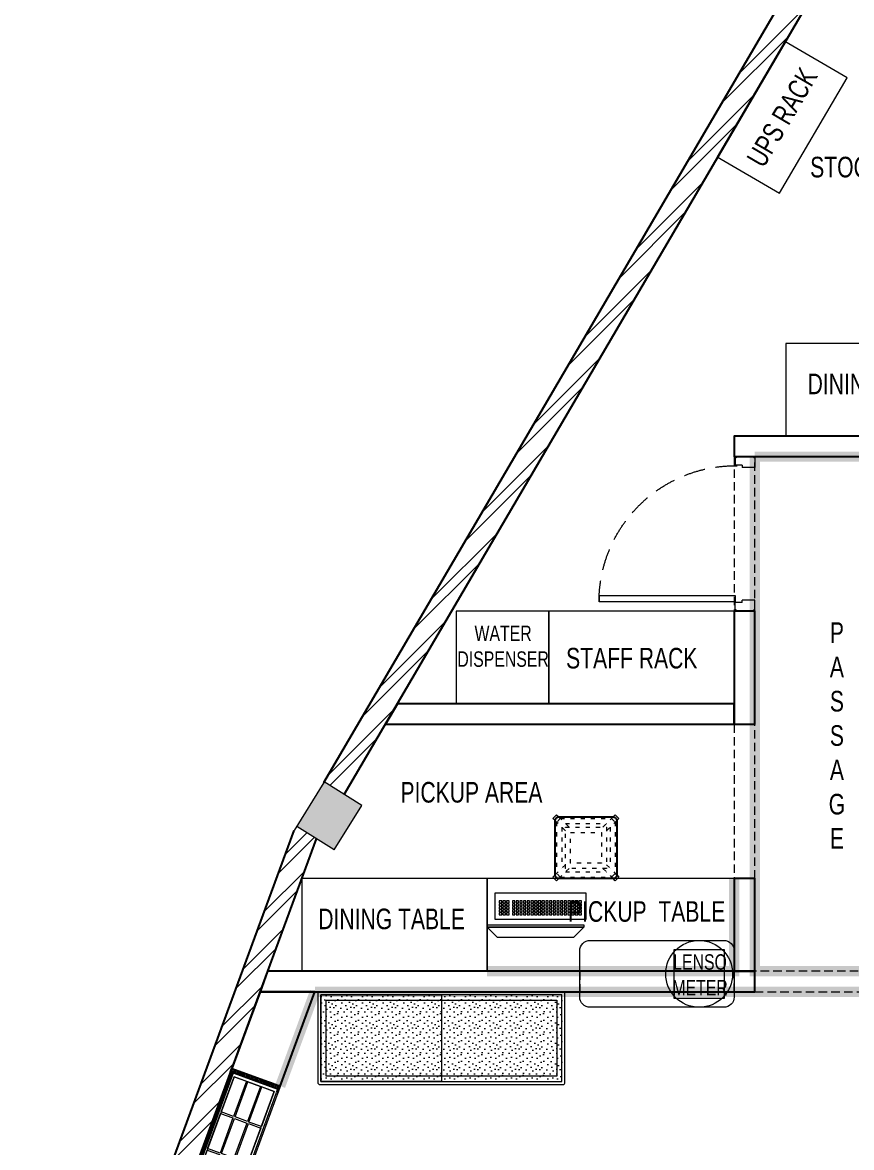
# Model space of a CAD drawing. Header units: feet. Extents: x 2748737 to 2755063, y -5469181 to -5449608.
# Drawn here: x 2748737 to 2752762, y -5458767 to -5453302 of the extents above; entities that cross this region are included whole.
import ezdxf

# ---------------------------------------------------------------- set-up
doc = ezdxf.new("R2010")
doc.units = ezdxf.units.FT
doc.header["$LTSCALE"] = 33
doc.header["$MEASUREMENT"] = 0
for name, pattern in [('a_p6_plan_L18$0$HIDDEN', [0.375, 0.25, -0.125]), ('ACAD_ISO03W100', [30, 12, -18]), ('HIDDEN2', [4.7625, 3.175, -1.5875])]:
    doc.linetypes.add(name, pattern=pattern)
for name, color, linetype, lineweight in [('A-COL', 243, 'Continuous', 9), ('column hatch', 5, 'Continuous', 0), ('Door', 2, 'Continuous', 13), ('LENS-CURTAIN', 5, 'a_p6_plan_L18$0$HIDDEN', 9), ('LENS-DIM', 252, 'Continuous', 5), ('LENS-DOOR', 34, 'Continuous', 20), ('LENS-HATCH', 251, 'Continuous', 5), ('LENS-PARTITION', 21, 'Continuous', 25), ('LENS-TEXT', 31, 'Continuous', 5), ('LK-EQPMT', 3, 'Continuous', 18), ('LK-FF&E FLOOR', 1, 'Continuous', 9), ('LK-FF&E WALL', 1, 'Continuous', 9), ('LK-FLUTTED FINISH', 20, 'Continuous', 30), ('LK-IT', 3, 'Continuous', 18), ('LK-MIRROR', 133, 'Continuous', 13), ('LK-TILES FINISH', 251, 'Continuous', 5), ('LN-ELEVATION-1', 81, 'Continuous', 25), ('LN-ELEVATION-2', 103, 'Continuous', 20), ('LN-ELEVATION-3', 125, 'Continuous', 18), ('LN-ELEVATION-5', 167, 'Continuous', 5), ('LN-HATCH', 251, 'Continuous', 0)]:
    doc.layers.add(name, color=color, linetype=linetype, lineweight=lineweight)
doc.layers.add('A-WALL', color=1, linetype='Continuous')
doc.layers.add('LAMINATE FINISH', color=80, linetype='Continuous')
doc.styles.add('LK TXT', font='GILC____.TTF', dxfattribs={"height": 100})
pattern_1 = [(45, (7858558.917, 3503823.203), (-4.4901280605, 4.4901280605), [])]

# ---------------------------------------------------------------- blocks, each defined once
blk = doc.blocks.new('*U40')
at = {"layer": 'LENS-DOOR'}
for p, q in [((548121.7, 1779235.3), (548121.7, 1778573.8)), ((548121.7, 1779235.3), (548153, 1779235.3)), ((548153, 1778573.8), (548153, 1779235.3)), ((547447.3, 1778568.6), (547452.5, 1778568.6)), ((547447.3, 1778484.1), (547447.3, 1778568.6)), ((547452.5, 1778573.8), (547488.9, 1778573.8)), ((547452.5, 1778568.6), (547452.5, 1778573.8)), ((547488.9, 1778539.9), (547488.9, 1778573.8)), ((547488.9, 1778539.9), (547499.3, 1778539.9)), ((547499.3, 1778478.9), (547499.3, 1778539.9)), ((548121.7, 1778573.8), (548153, 1778573.8)), ((548145.2, 1778478.9), (548145.2, 1778539.9)), ((548155.6, 1778539.9), (548145.2, 1778539.9)), ((548192.1, 1778573.8), (548155.6, 1778573.8)), ((548155.6, 1778539.9), (548155.6, 1778573.8)), ((548192.1, 1778568.6), (548192.1, 1778573.8)), ((548197.3, 1778568.6), (548192.1, 1778568.6)), ((548197.3, 1778484.1), (548197.3, 1778568.6)), ((547447.3, 1778484.1), (547452.5, 1778484.1)), ((547452.5, 1778478.9), (547452.5, 1778484.1)), ((547452.5, 1778478.9), (547499.3, 1778478.9)), ((548192.1, 1778478.9), (548145.2, 1778478.9)), ((548192.1, 1778478.9), (548192.1, 1778484.1)), ((548197.3, 1778484.1), (548192.1, 1778484.1))]:
    blk.add_line(p, q, dxfattribs=at)
at = {"layer": 'LENS-DOOR', "color": 7, "linetype": 'HIDDEN2'}
blk.add_ellipse((548153, 1778573.8), major_axis=(-661.5, 0), ratio=1, start_param=-1.570791, end_param=0.051209, dxfattribs=at)
blk = doc.blocks.new('CLENS 600 TYPE 6')
at = {"layer": 'LN-ELEVATION-1', "ltscale": 0.5}
blk.add_lwpolyline([(130, -225), (-130, -225, -0.414214), (-150, -205), (-150, 55, -0.414214), (-130, 75), (130, 75, -0.414214), (150, 55), (150, -205, -0.414214)], format="xyb", close=True, dxfattribs=at)
at = {"layer": 'LN-ELEVATION-3', "linetype": 'ACAD_ISO03W100', "ltscale": 0.05}
for p, q in [((-82.3, 25), (-124.7, 67.4)), ((124.7, 67.4), (-124.7, 67.4)), ((82.3, 25), (124.7, 67.4)), ((-100, 7.3), (-142.4, 49.7)), ((-142.4, -199.7), (-142.4, 49.7)), ((-117.4, -174.7), (-117.4, 24.7)), ((99.7, 42.4), (-99.7, 42.4)), ((100, 7.3), (142.4, 49.7)), ((117.4, -174.7), (117.4, 24.7)), ((142.4, -199.7), (142.4, 49.7)), ((-100, -157.3), (-142.4, -199.7)), ((100, -157.3), (142.4, -199.7)), ((-82.3, -175), (-124.7, -217.4)), ((124.7, -217.4), (-124.7, -217.4)), ((99.7, -192.4), (-99.7, -192.4)), ((82.3, -175), (124.7, -217.4))]:
    blk.add_line(p, q, dxfattribs=at)
for points in [[(-132.2, 74.9), (-124.7, 67.4), (-142.4, 49.7), (-149.9, 57.2)], [(132.2, 74.9), (124.7, 67.4), (142.4, 49.7), (149.9, 57.2)], [(-132.2, -224.9), (-124.7, -217.4), (-142.4, -199.7), (-149.9, -207.2)], [(132.2, -224.9), (124.7, -217.4), (142.4, -199.7), (149.9, -207.2)]]:
    blk.add_lwpolyline(points, dxfattribs=at)
for points in [[(100, -175), (-100, -175), (-100, 25), (100, 25)], [(75, -150), (-75, -150), (-75, 0), (75, 0)]]:
    blk.add_lwpolyline(points, close=True, dxfattribs=at)
at = {"layer": 'LN-ELEVATION-5', "ltscale": 0.5}
for points in [[(-149.9, 57.2), (-160.1, 67.4), (-142.4, 85.1), (-132.2, 74.9)], [(149.9, 57.2), (160.1, 67.4), (142.4, 85.1), (132.2, 74.9)], [(-149.9, -207.2), (-160.1, -217.4), (-142.4, -235.1), (-132.2, -224.9)], [(149.9, -207.2), (160.1, -217.4), (142.4, -235.1), (132.2, -224.9)]]:
    blk.add_lwpolyline(points, dxfattribs=at)
blk = doc.blocks.new('*U25')
at = {"layer": 'LK-EQPMT', "ltscale": 12}
blk.add_lwpolyline([(6, 4.9), (-6, 4.9), (-6, -4.9), (6, -4.9)], close=True, dxfattribs=at)
blk = doc.blocks.new('*U26')
at = {"color": 0, "linetype": 'ByBlock', "lineweight": -2}
for p in [(0, 0), (18, 0), (35.9, 0), (53.9, 0), (71.8, 0), (89.8, 0), (107.8, 0), (125.7, 0), (143.7, 0), (161.6, 0), (179.6, 0), (197.6, 0), (215.5, 0), (233.5, 0), (251.4, 0), (269.4, 0), (287.4, 0), (305.3, 0), (323.3, 0), (0, -14.7), (0, -29.5), (0, -44.2), (0, -59), (18, -14.7), (18, -29.5), (18, -44.2), (18, -59), (35.9, -14.7), (35.9, -29.5), (35.9, -44.2), (35.9, -59), (53.9, -14.7), (53.9, -29.5), (53.9, -44.2), (53.9, -59), (71.8, -14.7), (71.8, -29.5), (71.8, -44.2), (71.8, -59), (89.8, -14.7), (89.8, -29.5), (89.8, -44.2), (89.8, -59), (107.8, -14.7), (107.8, -29.5), (107.8, -44.2), (107.8, -59), (125.7, -14.7), (125.7, -29.5), (125.7, -44.2), (125.7, -59), (143.7, -14.7), (143.7, -29.5), (143.7, -44.2), (143.7, -59), (161.6, -14.7), (161.6, -29.5), (161.6, -44.2), (161.6, -59), (179.6, -14.7), (179.6, -29.5), (179.6, -44.2), (179.6, -59), (197.6, -14.7), (197.6, -29.5), (197.6, -44.2), (197.6, -59), (215.5, -14.7), (215.5, -29.5), (215.5, -44.2), (215.5, -59), (233.5, -14.7), (233.5, -29.5), (233.5, -44.2), (233.5, -59), (251.4, -14.7), (251.4, -29.5), (251.4, -44.2), (251.4, -59), (269.4, -14.7), (269.4, -29.5), (269.4, -44.2), (269.4, -59), (287.4, -14.7), (287.4, -29.5), (287.4, -44.2), (287.4, -59), (305.3, -14.7), (305.3, -29.5), (305.3, -44.2), (305.3, -59), (323.3, -14.7), (323.3, -29.5), (323.3, -44.2), (323.3, -59)]:
    blk.add_blockref('*U25', p, dxfattribs=at)
blk = doc.blocks.new('*U23')
at = {"layer": 'LK-EQPMT', "ltscale": 12}
blk.add_lwpolyline([(6, 4.9), (-6, 4.9), (-6, -4.9), (6, -4.9)], close=True, dxfattribs=at)
blk = doc.blocks.new('*U24')
at = {"color": 0, "linetype": 'ByBlock', "lineweight": -2}
for p in [(0, 0), (18, 0), (35.9, 0), (0, -14.7), (0, -29.5), (0, -44.2), (0, -59), (18, -14.7), (18, -29.5), (18, -44.2), (18, -59), (35.9, -14.7), (35.9, -29.5), (35.9, -44.2), (35.9, -59)]:
    blk.add_blockref('*U23', p, dxfattribs=at)
blk = doc.blocks.new('*U18')
at = {"ltscale": 12}
blk.add_lwpolyline([(8, 0), (8, 129.1), (448, 129.1), (448, 0)], close=True, dxfattribs=at)
for name, p in [('*U26', (35.2, 101.6)), ('*U24', (386.6, 101.6))]:
    blk.add_blockref(name, p)
blk = doc.blocks.new('Pickup table PC')
at = {"layer": 'LN-ELEVATION-2', "ltscale": 0.5}
for points in [[(470, 50), (0, 50), (0, 62), (470, 62)], [(420, 0), (50, 0), (0, 50), (470, 50)]]:
    blk.add_lwpolyline(points, close=True, dxfattribs=at)
blk = doc.blocks.new('2 seater bench')
at = {"layer": 'LENS-HATCH', "lineweight": 0}
h = blk.add_hatch(dxfattribs=at)
h.set_pattern_fill('STIP1', color=177, scale=100, angle=270, pattern_type=2)
h.set_pattern_definition([(270, (6617251.08, -170421.61), (100, -2e-13), [0, -100]), (270, (6617235.08, -170433.61), (100, -2e-13), [0, -100]), (270, (6617211.08, -170428.61), (100, -2e-13), [0, -100]), (270, (6617188.08, -170463.61), (100, -2e-13), [0, -100]), (270, (6617224.08, -170460.61), (100, -2e-13), [0, -100]), (270, (6617248.08, -170487.61), (100, -2e-13), [0, -100]), (270, (6617255.08, -170452.61), (100, -2e-13), [0, -100]), (270, (6617214.08, -170494.61), (100, -2e-13), [0, -100]), (270, (6617182.08, -170489.61), (100, -2e-13), [0, -100]), (270, (6617167.08, -170415.61), (100, -2e-13), [0, -100]), (270, (6617187.08, -170433.61), (100, -2e-13), [0, -100]), (270, (6617168.08, -170447.61), (100, -2e-13), [0, -100]), (270, (6617232.08, -170508.61), (100, -2e-13), [0, -100]), (270, (6617207.08, -170476.61), (100, -2e-13), [0, -100]), (270, (6617240.08, -170468.61), (100, -2e-13), [0, -100]), (270, (6617231.08, -170485.61), (100, -2e-13), [0, -100]), (270, (6617204.08, -170449.61), (100, -2e-13), [0, -100]), (270, (6617258.08, -170477.61), (100, -2e-13), [0, -100]), (270, (6617199.08, -170508.61), (100, -2e-13), [0, -100]), (270, (6617169.08, -170505.61), (100, -2e-13), [0, -100])])
h.paths.add_polyline_path([(585, 210), (0, 210), (0, -210), (585, -210)])
h.paths.add_polyline_path([(0, 245), (0, -210)])
h.paths.add_polyline_path([(-585, 210), (0, 210), (0, -210), (-585, -210)])
at = {"layer": 'LN-ELEVATION-2', "ltscale": 0.5}
for points in [[(-585, 210), (0, 210), (0, -210), (-585, -210)], [(585, 210), (0, 210), (0, -210), (585, -210)]]:
    blk.add_lwpolyline(points, close=True, dxfattribs=at)
at = {"layer": 'LN-ELEVATION-5', "ltscale": 0.5}
blk.add_lwpolyline([(590, 225), (-590, 225, 0.414214), (-600, 215), (-600, -215, 0.414214), (-590, -225), (590, -225, 0.414214), (600, -215), (600, 215, 0.414214)], format="xyb", close=True, dxfattribs=at)
blk.add_lwpolyline([(585, 210), (-585, 210), (-585, -210), (585, -210)], close=True, dxfattribs=at)
at = {"layer": 'LN-ELEVATION-5', "linetype": 'HIDDEN2', "ltscale": 11}
blk.add_lwpolyline([(-560, 185), (560, 185), (560, -185), (-560, -185)], close=True, dxfattribs=at)
blk = doc.blocks.new('A$C24899081')
at = {"layer": 'column hatch'}
h = blk.add_hatch(color=8, dxfattribs=at)
h.dxf.hatch_style = 1
h.paths.add_polyline_path([(5199.3, -37.2), (4894.5, -37.2), (4894.5, -291.2), (5199.3, -291.2)])
h.paths.add_polyline_path([(-210.5, -37.2), (-515.3, -37.2), (-515.3, -291.2), (-210.5, -291.2)])
h.paths.add_polyline_path([(-670.6, 2959.7), (-645.3, 2705.8), (-428.6, 2705.8), (-428.6, 2959.7)])
h.paths.add_polyline_path([(-1003.4, 6298.3), (-784.7, 6298.3), (-784.7, 6552.3), (-1008.8, 6552.3), (-1024.4, 6509.7)])
h.paths.add_polyline_path([(306.9, 10116.5), (488.2, 10002.3), (623.6, 10217.1), (440.4, 10332.6), (438.5, 10329.4)])
h.paths.add_polyline_path([(2919.6, 14122.6), (3055, 14337.5), (2871.8, 14452.9), (2729.8, 14242.2)])
at = {"layer": 'LN-HATCH'}
h = blk.add_hatch(dxfattribs=at)
h.set_pattern_fill('ANSI32', color=256, scale=333, angle=180)
h.set_pattern_definition([(225, (-7065682.6, 5288784.79), (88.2999593, -88.2999593), []), (225, (-7065741.47, 5288784.79), (88.2999593, -88.2999593), [])])
h.paths.add_polyline_path([(-886.2, 6298.3), (-1001.9, 6298.3), (-666.6, 3153.9), (-657.4, 2959.7), (-530.2, 2959.7)])
h.paths.add_polyline_path([(402.3, 10056.4), (306.9, 10116.5), (294.3, 10096.1), (-1008.8, 6552.3), (-886.2, 6552.3)])
h.paths.add_polyline_path([(2827, 14181), (2729.8, 14242.2), (2727.7, 14239.1), (440.4, 10332.6), (537.7, 10271.3)])
h.paths.add_polyline_path([(5115.9, 2862.8), (5215.9, 2862.8), (5301.2, 17715.2), (2876.8, 14460.4), (2871.8, 14452.9), (2969, 14391.7), (5199.3, 17385.8)])
at = {"layer": 'A-COL'}
for p, q in [((438.5, 10329.4), (294.3, 10096.1)), ((623.6, 10217.1), (440.4, 10332.6)), ((488.2, 10002.3), (623.6, 10217.1)), ((488.2, 10002.3), (306.9, 10116.5))]:
    blk.add_line(p, q, dxfattribs=at)
at = {"layer": 'A-WALL'}
for p, q in [((438.5, 10329.4), (2727.7, 14239.1)), ((537.7, 10271.3), (2827, 14181)), ((-1024.4, 6509.7), (294.3, 10096.1)), ((-886.2, 6552.3), (402.3, 10056.4))]:
    blk.add_line(p, q, dxfattribs=at)
blk = doc.blocks.new('VC HD 1010')
at = {"layer": 'LN-HATCH', "ltscale": 0.5}
h = blk.add_hatch(dxfattribs=at)
h.set_pattern_fill('ANSI31', color=256, scale=2)
h.set_pattern_definition([(45, (3761554.586, 1795022.936), (-4.490128061, 4.490128061), [])])
h.paths.add_polyline_path([(-505.2, 24), (-505.2, -166), (-499.2, -166), (-499.2, -176), (-505.2, -176), (-505.2, -220), (-487.2, -220), (-487.2, 24)])
h = blk.add_hatch(dxfattribs=at)
h.set_pattern_fill('ANSI31', color=256, scale=2)
h.set_pattern_definition(pattern_1)
h.paths.add_polyline_path([(504.8, 24), (504.8, -166), (498.8, -166), (498.8, -176), (504.8, -176), (504.8, -220), (486.8, -220), (486.8, 24)])
h = blk.add_hatch(dxfattribs=at)
h.set_pattern_fill('ANSI31', color=256, scale=2)
h.set_pattern_definition([(45, (7858741.917, 3503823.203), (-4.4901280605, 4.4901280605), [])])
h.paths.add_polyline_path([(-470.2, -220), (-470.2, -226), (-505.2, -226), (-505.2, -220)])
h = blk.add_hatch(dxfattribs=at)
h.set_pattern_fill('ANSI31', color=256, scale=2)
h.set_pattern_definition(pattern_1)
h.paths.add_polyline_path([(476.8, -220), (476.8, -226), (511.8, -226), (511.8, -220)])
at = {"layer": 'LN-ELEVATION-1', "ltscale": 0.5}
for points in [[(-505.2, 24), (-505.2, -166), (-499.2, -166), (-499.2, -176), (-505.2, -176), (-505.2, -220), (-487.2, -220), (-487.2, 24)], [(486.8, 12), (-487.2, 12), (-487.2, 18), (486.8, 18)], [(504.8, 24), (504.8, -166), (498.8, -166), (498.8, -176), (504.8, -176), (504.8, -220), (486.8, -220), (486.8, 24)], [(-470.2, -220), (-470.2, -226), (-505.2, -226), (-505.2, -220)], [(469.8, -220), (469.8, -226), (504.8, -226), (504.8, -220)]]:
    blk.add_lwpolyline(points, close=True, dxfattribs=at)
at = {"layer": 'LN-ELEVATION-2', "ltscale": 0.5}
blk.add_lwpolyline([(470.2, 0), (-470.2, 0), (-470.2, -208), (470.2, -208)], close=True, dxfattribs=at)
at = {"layer": 'LN-ELEVATION-3', "ltscale": 0.5}
for p, q in [((-487.2, 24), (486.8, 24)), ((-470.2, -220), (469.8, -220)), ((469.8, -226), (-470.2, -226))]:
    blk.add_line(p, q, dxfattribs=at)
for points in [[(-470.2, 0), (-288.5, 0), (-288.5, -64), (-470.2, -64)], [(-280.5, 0), (-98.8, 0), (-98.8, -64), (-280.5, -64)], [(-90.8, 0), (90.8, 0), (90.8, -64), (-90.8, -64)], [(98.8, 0), (280.5, 0), (280.5, -64), (98.8, -64)], [(288.5, 0), (470.2, 0), (470.2, -64), (288.5, -64)], [(-470.2, -136), (-288.5, -136), (-288.5, -72), (-470.2, -72)], [(-280.5, -72), (-98.8, -72), (-98.8, -136), (-280.5, -136)], [(-90.8, -72), (90.8, -72), (90.8, -136), (-90.8, -136)], [(98.8, -72), (280.5, -72), (280.5, -136), (98.8, -136)], [(288.5, -72), (470.2, -72), (470.2, -136), (288.5, -136)], [(-470.2, -144), (-288.5, -144), (-288.5, -208), (-470.2, -208)], [(-280.5, -144), (-98.8, -144), (-98.8, -208), (-280.5, -208)], [(-90.8, -144), (90.8, -144), (90.8, -208), (-90.8, -208)], [(98.8, -144), (280.5, -144), (280.5, -208), (98.8, -208)], [(288.5, -144), (470.2, -144), (470.2, -208), (288.5, -208)]]:
    blk.add_lwpolyline(points, close=True, dxfattribs=at)

msp = doc.modelspace()

# ---------------------------------------------------------------- linework, layer by layer
at = {"layer": 'LAMINATE FINISH', "color": 85, "linetype": 'ACAD_ISO03W100', "ltscale": 0.05, "const_width": 50}
msp.add_lwpolyline([(2752292.5, -5456160.9), (2752292.5, -5455410.9)], dxfattribs=at)
at = {"layer": 'LENS-CURTAIN', "ltscale": 5}
for points in [[(2752192.5, -5455410.9), (2752192.5, -5456160.9), (2752292.5, -5456160.9), (2752292.5, -5455410.9)], [(2752192.5, -5456710.9), (2752192.5, -5457460.9), (2752292.5, -5457460.9), (2752292.5, -5456710.9)], [(2752192.5, -5457910.9), (2751442.5, -5457910.9), (2751442.5, -5458010.9), (2752192.5, -5458010.9)], [(2753042.5, -5457910.9), (2752292.5, -5457910.9), (2752292.5, -5458010.9), (2753042.5, -5458010.9)]]:
    msp.add_lwpolyline(points, close=True, dxfattribs=at)
at = {"layer": 'LENS-PARTITION'}
for points in [[(2753342.5, -5455310.9), (2752192.5, -5455310.9), (2752192.5, -5455410.9), (2752292.5, -5455410.9), (2753342.5, -5455410.9)], [(2752192.5, -5456710.9), (2752292.5, -5456710.9), (2752292.5, -5456160.9), (2752192.5, -5456160.9)], [(2752192.5, -5456610.9), (2750557.5, -5456610.9), (2750499, -5456710.9), (2752192.5, -5456710.9)], [(2752192.5, -5457910.9), (2752292.5, -5457910.9), (2752292.5, -5457460.9), (2752192.5, -5457460.9)], [(2752292.5, -5457910.9), (2749927, -5457910.9), (2749890.2, -5458010.9), (2750156.6, -5458010.9), (2752292.5, -5458010.9)], [(2750156.6, -5458010.9), (2749890.2, -5458010.9), (2749753.6, -5458382.3), (2749932, -5458447.9), (2749988.3, -5458468.6)]]:
    msp.add_lwpolyline(points, close=True, dxfattribs=at)
at = {"layer": 'LK-EQPMT'}
msp.add_lwpolyline([(2752145.4, -5458040.9), (2752145.4, -5457805.9), (2751899.4, -5457805.9), (2751899.4, -5458040.9)], close=True, dxfattribs=at)
at = {"layer": 'LK-FF&E WALL'}
for points in [[(2752411.9, -5454131.2), (2752740.4, -5453570.3), (2752438.3, -5453393.5), (2752109.9, -5453954.4)], [(2752442.5, -5455310.9), (2753342.5, -5455310.9), (2753342.5, -5454860.9), (2752442.5, -5454860.9)], [(2750842.5, -5456610.9), (2751292.5, -5456610.9), (2751292.5, -5456160.9), (2750842.5, -5456160.9)], [(2751292.5, -5456610.9), (2752192.5, -5456610.9), (2752192.5, -5456160.9), (2751292.5, -5456160.9)], [(2750992.5, -5457460.9), (2750092.5, -5457460.9), (2750092.5, -5457910.9), (2750992.5, -5457910.9)], [(2750992.5, -5457910.9), (2752192.5, -5457910.9), (2752192.5, -5457460.9), (2750992.5, -5457460.9)]]:
    msp.add_lwpolyline(points, close=True, dxfattribs=at)
msp.add_lwpolyline([(2751442.5, -5458035.9), (2751442.5, -5457810.9, -0.414214), (2751492.5, -5457760.9), (2752142.5, -5457760.9, -0.414214), (2752192.5, -5457810.9), (2752192.5, -5458035.9, -0.414214), (2752142.5, -5458085.9), (2751492.5, -5458085.9, -0.414214)], format="xyb", close=True, dxfattribs=at)
msp.add_circle((2752022.4, -5457923.4), 162.5, dxfattribs=at)
at = {"layer": 'LK-FLUTTED FINISH', "linetype": 'ACAD_ISO03W100', "ltscale": 0.05, "const_width": 50}
msp.add_lwpolyline([(2754664.4, -5458009.4), (2750156.6, -5458010.9), (2750156.6, -5458010.9)], dxfattribs=at)
at = {"layer": 'LK-MIRROR', "linetype": 'ACAD_ISO03W100', "ltscale": 0.05, "const_width": 50}
msp.add_lwpolyline([(2750156.6, -5458010.9), (2749988.3, -5458468.6)], dxfattribs=at)
at = {"layer": 'LK-TILES FINISH', "color": 212, "linetype": 'ACAD_ISO03W100', "ltscale": 0.05, "const_width": 50}
for points in [[(2752292.5, -5455410.9), (2753342.5, -5455410.9), (2753342.5, -5456310.9), (2753042.5, -5456310.9), (2753042.5, -5457910.9), (2752292.5, -5457910.9), (2752292.5, -5456160.9)], [(2750992.5, -5457910.9), (2752192.5, -5457910.9), (2752192.5, -5457460.9)]]:
    msp.add_lwpolyline(points, dxfattribs=at)

# ---------------------------------------------------------------- block references
at = {"layer": 'Door', "xscale": -1, "rotation": 90}
msp.add_blockref('*U40', (4530771.4, -4907963.6), dxfattribs=at)
at = {"layer": 'LENS-DIM', "color": 2}
msp.add_blockref('A$C24899081', (2749761.5, -5467323.3), dxfattribs=at)
at = {"layer": 'LK-FF&E FLOOR'}
msp.add_blockref('2 seater bench', (2750770.8, -5458235.9), dxfattribs=at)
at = {"layer": 'LK-FF&E WALL'}
for name, p, rotation in [('CLENS 600 TYPE 6', (2751472.8, -5457385.9), 179.9999999999999), ('VC HD 1010', (2749601.9, -5458864.4), 69.81061370347966)]:
    msp.add_blockref(name, p, dxfattribs=dict(at, rotation=rotation))
at = {"layer": 'LK-IT', "ltscale": 0.5, "rotation": 180}
msp.add_blockref('*U18', (2751480, -5457530.5), dxfattribs=at)
at = {"layer": 'LK-IT'}
msp.add_blockref('Pickup table PC', (2750992.5, -5457746.7), dxfattribs=at)

# ---------------------------------------------------------------- texts
at = {"layer": 'LENS-TEXT', "color": 0, "linetype": 'Continuous', "ltscale": 3, "insert": (2752425.1, -5453762.3), "char_height": 100, "attachment_point": 5, "rotation": 59.5444, "style": 'LK TXT'}
msp.add_mtext_dynamic_manual_height_columns('UPS RACK', width=1099.487, gutter_width=1, heights=[0], dxfattribs=at)
at = {"layer": 'LENS-TEXT', "color": 0, "linetype": 'Continuous', "ltscale": 3, "attachment_point": 5, "style": 'LK TXT'}
for s, width, gutter_width, insert, char_height in [('STOCK ROOM', 730.507, 1, (2752911.6, -5454004.9), 100), ('DINING TABLE', 783.964, 1, (2752905, -5455058.4), 100), ('WATER \\PDISPENSER', 264.162, 0.75, (2751070.5, -5456332.3), 75), ('P\\PA\\PS\\PS\\PA\\PG\\PE', 56.378, 1, (2752691.2, -5456765.5), 100), ('STAFF RACK', 783.964, 1, (2751695.2, -5456390.5), 100), (' PICKUP AREA', 1099.487, 1, (2750902.5, -5457042), 100), ('DINING TABLE', 1099.487, 1, (2750529.1, -5457657.1), 100), ('PICKUP  TABLE  ', 783.964, 1, (2751767.4, -5457621), 100), ('LENSO\\PMETER', 353.056, 0.5, (2752026.7, -5457928.2), 75)]:
    msp.add_mtext_dynamic_manual_height_columns(s, width=width, gutter_width=gutter_width, heights=[0], dxfattribs=dict(at, insert=insert, char_height=char_height))

doc.saveas('drawing.dxf')
